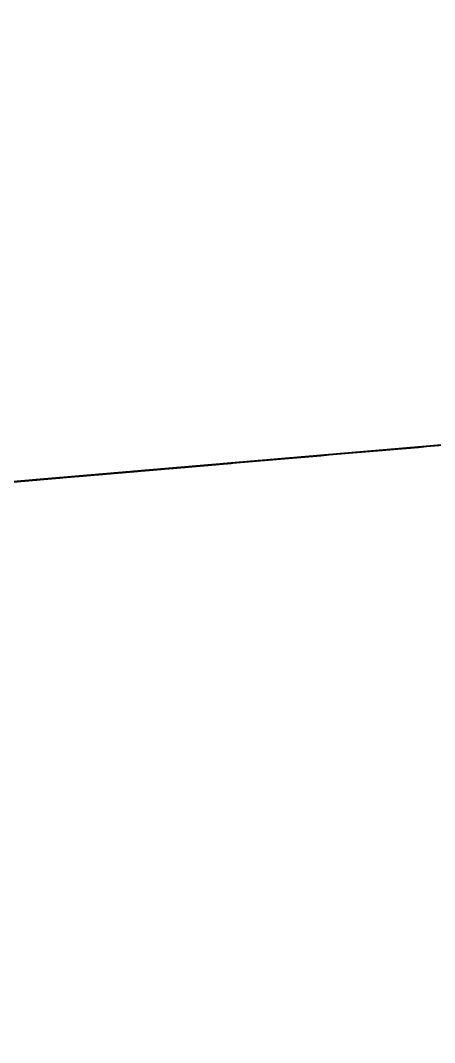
# Model space of a CAD drawing. Header units: millimetres. Extents: x 235072 to 246269, y 20126 to 21085.
# Drawn here: x 236694.2 to 236796.6, y 20126.5 to 20379.3 of the extents above; entities that cross this region are included whole.
import ezdxf

# ---------------------------------------------------------------- set-up
doc = ezdxf.new("R2010")
doc.units = ezdxf.units.MM
doc.header["$MEASUREMENT"] = 0
doc.linetypes.add('CENTER2', pattern=[1.125, 0.75, -0.125, 0.125, -0.125])
doc.linetypes.add('HIDDEN2', pattern=[0.1875, 0.125, -0.0625])
for name, color, linetype in [('Section 2-150-SL-B4-249', 85, 'Continuous'), ('Section 2-50-PES-D1-243', 4, 'Continuous'), ('Section 2-A-FLOR', 192, 'Continuous'), ('Section 2-CENTER', 1, 'CENTER2'), ('Section 2-HIDDEN', 7, 'HIDDEN2'), ('Section 2-MONO BEAM', 6, 'Continuous'), ('Section 2-RE', 5, 'Continuous'), ('Section 2-S-BEAM', 12, 'Continuous')]:
    doc.layers.add(name, color=color, linetype=linetype)
doc.layers.add('Section 2-UCD756', color=7, linetype='Continuous', true_color=0xe7f0ff)

# ---------------------------------------------------------------- blocks, each defined once
blk = doc.blocks.new('*U33')
at = {"layer": 'Section 2-S-BEAM', "color": 0, "linetype": 'ByBlock', "lineweight": -2}
for p, q in [((236637.36, 20260.53, 24789), (240300.5, 20574.16, 24789)), ((236744.53, 20269.7, 24798.6), (237861.69, 20365.35, 24798.6)), ((236680.76, 20264.24, 24986.4), (236796.55, 20274.16, 24986.4)), ((236771.73, 20272.03, 24996), (236784.02, 20273.08, 24996)), ((236744.53, 20269.7, 24996), (236755.44, 20270.64, 24996))]:
    blk.add_line(p, q, dxfattribs=at)
blk = doc.blocks.new('*U34')
at = {"layer": 'Section 2-A-FLOR', "color": 0, "linetype": 'ByBlock', "lineweight": -2}
for p, q in [((240177.09, 20563.59, 21920.52), (235071.94, 20126.5, 21920.51)), ((235968.02, 20203.22, 21700), (240177.09, 20563.59, 21700)), ((235071.94, 20126.5, 21994.09), (237973.57, 20374.93, 21994.09))]:
    blk.add_line(p, q, dxfattribs=at)
blk = doc.blocks.new('*U35')
at = {"layer": 'Section 2-MONO BEAM', "color": 0, "linetype": 'ByBlock', "lineweight": -2}
for p, q in [((236691.14, 20265.13, 24634.26), (237345.83, 20321.18, 24634.26)), ((236691.14, 20265.13, 24624.66), (237345.83, 20321.18, 24624.66))]:
    blk.add_line(p, q, dxfattribs=at)
blk = doc.blocks.new('*U37')
at = {"layer": 'Section 2-A-FLOR', "color": 0, "linetype": 'ByBlock', "lineweight": -2}
for p, q in [((242793.05, 20787.57, 21625), (235968.02, 20203.22, 21625)), ((242793.05, 20787.57, 21700), (235968.02, 20203.22, 21700))]:
    blk.add_line(p, q, dxfattribs=at)
blk = doc.blocks.new('*U48')
at = {"layer": 'Section 2-UCD756', "color": 0, "linetype": 'ByBlock', "lineweight": -2}
for p, q in [((236482.76, 20247.29, 26489.28), (236731.85, 20268.62, 26489.28)), ((236482.76, 20247.29, 26507.28), (236731.85, 20268.62, 26507.28)), ((236482.76, 20247.29, 26480.68), (236731.85, 20268.62, 26480.68)), ((236482.76, 20247.29, 26463.28), (236731.85, 20268.62, 26463.28)), ((236482.76, 20247.29, 26357.28), (236731.85, 20268.62, 26357.28)), ((236732.86, 20268.7, 26767.28), (236562.93, 20254.15, 26767.28)), ((236703.96, 20266.23, 26489.28), (236703.96, 20266.23, 26480.68)), ((236731.85, 20268.62, 26507.28), (236731.85, 20268.62, 26489.28)), ((236731.85, 20268.62, 26480.68), (236731.85, 20268.62, 26463.28)), ((236731.85, 20268.62, 26357.28), (236731.85, 20268.62, 26339.28))]:
    blk.add_line(p, q, dxfattribs=at)
at = {"layer": 'Section 2-UCD756', "color": 0, "linetype": 'ByBlock', "lineweight": -2, "extrusion": (0.085306, -0.996355, 0)}
blk.add_arc((237662.95, 26515.28), 120, 90, 179.999, dxfattribs=at)
at = {"layer": 'Section 2-UCD756', "color": 0, "linetype": 'ByBlock', "lineweight": -2, "extrusion": (-0.085306, 0.996355, -2.71341e-29)}
blk.add_arc((-237662.95, 26515.28), 260, 75.7518, 90, dxfattribs=at)
at = {"layer": 'Section 2-UCD756', "color": 0, "linetype": 'ByBlock', "lineweight": -2, "extrusion": (-0.085306, 0.996355, 4.13026e-30)}
blk.add_arc((-237505.89, 26410.28), 58.21, 132.3292, 226.5356, dxfattribs=at)
at = {"layer": 'Section 2-UCD756', "color": 0, "linetype": 'ByBlock', "lineweight": -2}
blk.add_open_spline([(236732.86, 20268.7, 26767.28), (236732.86, 20268.7, 26767.28), (236732.8, 20268.7, 26767.25), (236732.37, 20268.66, 26767.06), (236731.65, 20268.6, 26766.72), (236729.09, 20268.38, 26765.53), (236726.81, 20268.19, 26764.45), (236719.41, 20267.55, 26760.84), (236712.35, 20266.95, 26757.26), (236698.8, 20265.79, 26750.08), (236693.54, 20265.34, 26747.24), (236684.31, 20264.55, 26742.2), (236680.27, 20264.2, 26739.99), (236672.42, 20263.53, 26735.66), (236668.56, 20263.2, 26733.52), (236660.21, 20262.48, 26728.88), (236655.65, 20262.09, 26726.34), (236644.83, 20261.17, 26720.26), (236639.16, 20260.68, 26717.05), (236630.99, 20259.98, 26712.39), (236628.16, 20259.74, 26710.76), (236624.62, 20259.44, 26708.72), (236623.4, 20259.33, 26708.02), (236621.97, 20259.21, 26707.18), (236621.61, 20259.18, 26706.98), (236621.61, 20259.18, 26706.98)], degree=3, knots=[-11.677452, -11.677452, -11.677452, -11.677452, -11.465016, -11.465016, -10.887831, -10.887831, -9.943093, -9.943093, -7.947131, -7.947131, -6.751406, -6.751406, -5.84299, -5.84299, -4.97845, -4.97845, -3.956483, -3.956483, -2.478715, -2.478715, -1.36414, -1.36414, -0.607763, -0.607763, 0, 0, 0, 0], dxfattribs=at)
blk = doc.blocks.new('*U49')
at = {"layer": 'Section 2-150-SL-B4-249', "color": 0, "linetype": 'ByBlock', "lineweight": -2}
for p, q in [((236731.45, 20268.58, 24154.38), (236828.14, 20276.86, 24155.73)), ((236739.04, 20269.23, 24176.89), (236710.74, 20266.81, 24160.11)), ((236746.9, 20269.91, 24163.54), (236719.39, 20267.55, 24147.23)), ((236697.08, 20265.64, 24152.34), (236704.21, 20266.25, 24144.21)), ((236703.66, 20266.2, 24390.53), (236698.52, 20265.76, 24395.34)), ((236708.78, 20266.64, 24366.51), (236698.78, 20265.79, 24372.75)), ((236699.9, 20265.88, 24392.64), (236703.66, 20266.2, 24390.53)), ((236700.64, 20265.94, 24378.11), (236703.66, 20266.2, 24390.53)), ((236709.72, 20266.72, 24147.5), (236701.88, 20266.05, 24156.44)), ((236707.37, 20266.52, 24159.95), (236702.61, 20266.11, 24157.1)), ((236705.06, 20266.32, 24133.4), (236703.43, 20266.18, 24133.09)), ((236704.13, 20266.24, 24389.79), (236703.56, 20266.19, 24390.1)), ((236704.21, 20266.25, 24144.21), (236709.72, 20266.72, 24147.5)), ((236704.21, 20266.25, 24144.21), (236705.06, 20266.32, 24133.4)), ((236705.06, 20266.32, 24133.4), (236710.56, 20266.79, 24136.69)), ((236705.98, 20266.4, 24365.21), (236706.99, 20266.49, 24365.74)), ((236716.94, 20267.34, 24379.68), (236707.26, 20266.51, 24385.72)), ((236710.56, 20266.79, 24136.69), (236709.72, 20266.72, 24147.5)), ((236713.29, 20267.03, 24141.84), (236710.34, 20266.77, 24140.07)), ((236713.21, 20267.02, 24148.54), (236714.35, 20267.12, 24149.22)), ((236713.21, 20267.02, 24148.48), (236713.21, 20267.02, 24148.34)), ((236713.22, 20267.02, 24142.54), (236713.22, 20267.02, 24142.21)), ((236715.03, 20267.18, 24149.63), (236716.16, 20267.27, 24150.31)), ((236719.39, 20267.55, 24148.49), (236719.4, 20267.55, 24142.23)), ((236696.88, 20265.62, 24380.22), (236693.52, 20265.34, 24378.69)), ((236694.42, 20265.41, 24375.27), (236700.64, 20265.94, 24378.11)), ((236696.88, 20265.62, 24380.22), (236700.64, 20265.94, 24378.11)), ((236698.17, 20265.73, 24385.55), (236696.88, 20265.62, 24380.22)), ((236697.85, 20265.71, 24396.97), (236697.89, 20265.71, 24396.98)), ((236698.98, 20265.8, 24393.5), (236699.9, 20265.88, 24392.64)), ((236699.9, 20265.88, 24392.64), (236699.06, 20265.81, 24389.2))]:
    blk.add_line(p, q, dxfattribs=at)
at = {"layer": 'Section 2-150-SL-B4-249', "color": 0, "linetype": 'ByBlock', "lineweight": -2, "extrusion": (0.085306, -0.996355, 1.51386e-21)}
blk.add_arc((237472.95, 24262.74), 142.5, 203.6474, 323.808, dxfattribs=at)
at = {"layer": 'Section 2-150-SL-B4-249', "color": 0, "linetype": 'ByBlock', "lineweight": -2, "extrusion": (0.085306, -0.996355, 1.54631e-21)}
blk.add_arc((237472.96, 24262.74), 142.5, 264.1753, 323.8081, dxfattribs=at)
at = {"layer": 'Section 2-150-SL-B4-249', "color": 0, "linetype": 'ByBlock', "lineweight": -2, "extrusion": (0.085306, -0.996355, 1.59502e-21)}
blk.add_arc((237472.95, 24262.74), 142.5, 36.1843, 77.7799, dxfattribs=at)
at = {"layer": 'Section 2-150-SL-B4-249', "color": 0, "linetype": 'ByBlock', "lineweight": -2, "extrusion": (0.085306, -0.996355, -1.85082e-23)}
blk.add_arc((237472.96, 24262.74), 142.5, 36.1844, 77.781, dxfattribs=at)
at = {"layer": 'Section 2-150-SL-B4-249', "color": 0, "linetype": 'ByBlock', "lineweight": -2, "extrusion": (-0.085306, 0.996355, -9.02056e-17)}
blk.add_ellipse((236742.97, 20269.57, 24170.21), major_axis=(-3.93, -0.34, 6.68), ratio=0.559857, start_param=0, end_param=1.186763, dxfattribs=at)
at = {"layer": 'Section 2-150-SL-B4-249', "color": 0, "linetype": 'ByBlock', "lineweight": -2, "extrusion": (-0.085306, 0.996355, 9.02056e-17)}
blk.add_ellipse((236742.97, 20269.57, 24170.21), major_axis=(-3.93, -0.34, 6.68), ratio=0.559857, start_param=0, end_param=1.186354, dxfattribs=at)
at = {"layer": 'Section 2-150-SL-B4-249', "color": 0, "linetype": 'ByBlock', "lineweight": -2, "extrusion": (-0.085306, 0.996355, -6.93889e-17)}
blk.add_ellipse((236742.97, 20269.57, 24170.21), major_axis=(-3.93, -0.34, 6.68), ratio=0.559857, start_param=0, end_param=0.796011, dxfattribs=at)
at = {"layer": 'Section 2-150-SL-B4-249', "color": 0, "linetype": 'ByBlock', "lineweight": -2, "extrusion": (-0.085306, 0.996355, 2.08167e-17)}
for start_param in [0.796011, 1.186763]:
    blk.add_ellipse((236742.97, 20269.57, 24170.21), major_axis=(-3.93, -0.34, 6.68), ratio=0.559857, start_param=start_param, end_param=3.141593, dxfattribs=at)
at = {"layer": 'Section 2-150-SL-B4-249', "color": 0, "linetype": 'ByBlock', "lineweight": -2, "extrusion": (-0.085306, 0.996355, 6.93889e-17)}
blk.add_ellipse((236742.97, 20269.57, 24170.21), major_axis=(-3.93, -0.34, 6.68), ratio=0.559857, start_param=1.186354, end_param=3.141593, dxfattribs=at)
at = {"layer": 'Section 2-150-SL-B4-249', "color": 0, "linetype": 'ByBlock', "lineweight": -2, "extrusion": (-0.085306, 0.996355, 4.85723e-17)}
blk.add_ellipse((236693.51, 20265.33, 24140.83), major_axis=(-7.32, -0.63, 12.32), ratio=0.558221, start_param=1.00126, end_param=3.141593, dxfattribs=at)
at = {"layer": 'Section 2-150-SL-B4-249', "color": 0, "linetype": 'ByBlock', "lineweight": -2, "extrusion": (-0.085306, 0.996355, -7.63278e-17)}
for start_param, end_param in [(0.80154, 2.804905), (0, 0.80154)]:
    blk.add_ellipse((236699.6, 20265.86, 24381.67), major_axis=(4.52, 0.39, 8.12), ratio=0.819176, start_param=start_param, end_param=end_param, dxfattribs=at)
at = {"layer": 'Section 2-150-SL-B4-249', "color": 0, "linetype": 'ByBlock', "lineweight": -2, "extrusion": (0.085306, -0.996355, -6.93889e-17)}
blk.add_ellipse((236705.59, 20266.37, 24148.06), major_axis=(-4.75, -0.41, 7.99), ratio=0.573622, start_param=3.132999, end_param=6.077747, dxfattribs=at)
at = {"layer": 'Section 2-150-SL-B4-249', "color": 0, "linetype": 'ByBlock', "lineweight": -2, "extrusion": (-0.085306, 0.996355, 9.71445e-17)}
blk.add_ellipse((236705.59, 20266.37, 24148.06), major_axis=(-3.93, -0.34, 6.68), ratio=0.559857, start_param=0.325357, end_param=0.796011, dxfattribs=at)
at = {"layer": 'Section 2-150-SL-B4-249', "color": 0, "linetype": 'ByBlock', "lineweight": -2, "extrusion": (0.085306, -0.996355, -5.55112e-17)}
blk.add_ellipse((236705.59, 20266.37, 24148.06), major_axis=(-3.36, -0.29, 5.66), ratio=0.558221, start_param=-1.570817, end_param=-0.479256, dxfattribs=at)
at = {"layer": 'Section 2-150-SL-B4-249', "color": 0, "linetype": 'ByBlock', "lineweight": -2, "extrusion": (-0.085306, 0.996355, -2.08167e-17)}
blk.add_ellipse((236705.59, 20266.37, 24148.06), major_axis=(-3.93, -0.34, 6.68), ratio=0.559857, start_param=0.796011, end_param=2.951553, dxfattribs=at)
at = {"layer": 'Section 2-150-SL-B4-249', "color": 0, "linetype": 'ByBlock', "lineweight": -2, "extrusion": (-0.085306, 0.996355, -2.77556e-17)}
for centre, major_axis, ratio, start_param, end_param in [((236710.58, 20266.8, 24358.88), (-3.59, -0.31, 6.86), 0.764043, -0.187526, 0), ((236710.58, 20266.8, 24358.88), (-3.59, -0.31, 6.86), 0.764043, -0.187526, 0), ((236712.86, 20266.99, 24373.09), (4.08, 0.35, 6.58), 0.828688, 0, 3.141593)]:
    blk.add_ellipse(centre, major_axis=major_axis, ratio=ratio, start_param=start_param, end_param=end_param, dxfattribs=at)
at = {"layer": 'Section 2-150-SL-B4-249', "color": 0, "linetype": 'ByBlock', "lineweight": -2, "extrusion": (-0.085306, 0.996355, 3.46945e-17)}
blk.add_ellipse((236710.58, 20266.8, 24358.88), major_axis=(-3.59, -0.31, 6.86), ratio=0.764043, start_param=-0.187526, end_param=0, dxfattribs=at)
at = {"layer": 'Section 2-150-SL-B4-249', "color": 0, "linetype": 'ByBlock', "lineweight": -2, "extrusion": (-0.085306, 0.996355, -6.245e-17)}
blk.add_ellipse((236710.58, 20266.8, 24358.88), major_axis=(-3.59, -0.31, 6.86), ratio=0.764043, start_param=-0.187526, end_param=0, dxfattribs=at)
at = {"layer": 'Section 2-150-SL-B4-249', "color": 0, "linetype": 'ByBlock', "lineweight": -2, "extrusion": (-0.085306, 0.996355, 2.77556e-17)}
blk.add_ellipse((236712.11, 20266.93, 24151.96), major_axis=(-4.75, -0.41, 7.99), ratio=0.573622, start_param=0, end_param=2.167233, dxfattribs=at)
at = {"layer": 'Section 2-150-SL-B4-249', "color": 0, "linetype": 'ByBlock', "lineweight": -2, "extrusion": (0.085306, -0.996355, -8.32667e-17)}
blk.add_ellipse((236705.59, 20266.37, 24148.06), major_axis=(-3.36, -0.29, 5.66), ratio=0.558221, start_param=4.193131, end_param=4.712369, dxfattribs=at)
at = {"layer": 'Section 2-150-SL-B4-249', "color": 0, "linetype": 'ByBlock', "lineweight": -2, "extrusion": (-0.085306, 0.996355, -8.32667e-17)}
blk.add_ellipse((236712.86, 20266.99, 24373.09), major_axis=(4.08, 0.35, 6.58), ratio=0.828688, start_param=0, end_param=3.141593, dxfattribs=at)
at = {"layer": 'Section 2-150-SL-B4-249', "color": 0, "linetype": 'ByBlock', "lineweight": -2, "extrusion": (-0.085306, 0.996355, -3.46945e-17)}
blk.add_ellipse((236712.86, 20266.99, 24373.09), major_axis=(4.08, 0.35, 6.58), ratio=0.828688, start_param=0, end_param=3.141593, dxfattribs=at)
at = {"layer": 'Section 2-150-SL-B4-249', "color": 0, "linetype": 'ByBlock', "lineweight": -2, "extrusion": (0.085306, -0.996355, -1.14302e-16)}
blk.add_ellipse((236716.3, 20267.29, 24148.48), major_axis=(3.09, 0.26, 0.01), ratio=0.58853, start_param=3.107068, end_param=7.071989, dxfattribs=at)
at = {"layer": 'Section 2-150-SL-B4-249', "color": 0, "linetype": 'ByBlock', "lineweight": -2, "extrusion": (-0.085306, 0.996355, -1.38859e-16)}
blk.add_ellipse((236716.31, 20267.29, 24142.22), major_axis=(-3.09, -0.26, -0.01), ratio=0.58853, start_param=3.141593, end_param=6.283185, dxfattribs=at)
at = {"layer": 'Section 2-150-SL-B4-249', "color": 0, "linetype": 'ByBlock', "lineweight": -2, "extrusion": (-0.085306, 0.996355, -1.34441e-16)}
blk.add_ellipse((236716.3, 20267.29, 24148.48), major_axis=(-2.32, -0.2, -0.01), ratio=0.58853, start_param=5.494382, end_param=6.854469, dxfattribs=at)
at = {"layer": 'Section 2-150-SL-B4-249', "color": 0, "linetype": 'ByBlock', "lineweight": -2, "extrusion": (-0.085306, 0.996355, 1.15739e-17)}
blk.add_ellipse((236716.3, 20267.29, 24148.48), major_axis=(-2.32, -0.2, -0.01), ratio=0.58853, start_param=0.992702, end_param=5.494382, dxfattribs=at)
at = {"layer": 'Section 2-150-SL-B4-249', "color": 0, "linetype": 'ByBlock', "lineweight": -2, "extrusion": (0.085306, -0.996355, 3.33636e-16)}
blk.add_ellipse((236716.3, 20267.29, 24148.48), major_axis=(3.09, 0.26, 0.01), ratio=0.58853, start_param=0.788804, end_param=1.612132, dxfattribs=at)
at = {"layer": 'Section 2-150-SL-B4-249', "color": 0, "linetype": 'ByBlock', "lineweight": -2, "extrusion": (-0.085306, 0.996355, -6.93889e-18)}
blk.add_ellipse((236686.7, 20264.75, 24388.9), major_axis=(6.97, 0.6, 12.52), ratio=0.829747, start_param=0, end_param=2.133975, dxfattribs=at)
at = {"layer": 'Section 2-150-SL-B4-249', "color": 0, "linetype": 'ByBlock', "lineweight": -2, "extrusion": (0.085306, -0.996355, 4.16334e-17)}
blk.add_ellipse((236694.96, 20265.46, 24384.27), major_axis=(4.52, 0.39, 8.12), ratio=0.819176, start_param=3.718659, end_param=4.243636, dxfattribs=at)
at = {"layer": 'Section 2-150-SL-B4-249', "color": 0, "linetype": 'ByBlock', "lineweight": -2, "extrusion": (0.085306, -0.996355, -6.245e-17)}
blk.add_ellipse((236696.81, 20265.62, 24142.8), major_axis=(-4.11, -0.35, 6.92), ratio=0.558221, start_param=4.126555, end_param=5.298223, dxfattribs=at)
at = {"layer": 'Section 2-150-SL-B4-249', "color": 0, "linetype": 'ByBlock', "lineweight": -2, "extrusion": (0.085306, -0.996355, 0)}
blk.add_ellipse((236698.97, 20265.8, 24394.08), major_axis=(-1.09, -0.09, 2.9), ratio=0.412048, start_param=4.368432, end_param=6.313396, dxfattribs=at)
at = {"layer": 'Section 2-150-SL-B4-249', "color": 0, "linetype": 'ByBlock', "lineweight": -2, "extrusion": (-0.085306, 0.996355, -7.28584e-17)}
blk.add_ellipse((236698.97, 20265.8, 24394.08), major_axis=(-0.81, -0.07, 2.18), ratio=0.412048, start_param=0.018916, end_param=1.79054, dxfattribs=at)
at = {"layer": 'Section 2-150-SL-B4-249', "color": 0, "linetype": 'ByBlock', "lineweight": -2, "extrusion": (0.085306, -0.996355, 4.85723e-17)}
blk.add_ellipse((236694.96, 20265.46, 24384.27), major_axis=(4.52, 0.39, 8.12), ratio=0.819176, start_param=4.593176, end_param=5.481645, dxfattribs=at)
at = {"layer": 'Section 2-150-SL-B4-249', "color": 0, "linetype": 'ByBlock', "lineweight": -2, "extrusion": (0.085306, -0.996355, 2.77556e-17)}
blk.add_ellipse((236694.96, 20265.46, 24384.27), major_axis=(4.52, 0.39, 8.12), ratio=0.819176, start_param=-0.80154, end_param=-0.799191, dxfattribs=at)
at = {"layer": 'Section 2-150-SL-B4-249', "color": 0, "linetype": 'ByBlock', "lineweight": -2}
for points, knots in [([(236715.08, 20267.18, 24355.51), (236718.2, 20267.45, 24355.25), (236721.28, 20267.71, 24354.68), (236728.7, 20268.35, 24352.5), (236732.93, 20268.71, 24350.54), (236737.33, 20269.09, 24347.63), (236737.87, 20269.13, 24347.25), (236738.41, 20269.18, 24346.87)], [6.3652442, 6.3652442, 6.3652442, 6.3652442, 6.5674546, 6.5674546, 6.8656558, 6.8656558, 6.9084015, 6.9084015, 6.9084015, 6.9084015]), ([(236761.2, 20271.13, 24178.59), (236761.08, 20271.12, 24178.38), (236760.96, 20271.11, 24178.17), (236759.11, 20270.95, 24174.96), (236757.06, 20270.77, 24172.2), (236752.38, 20270.37, 24167.33), (236749.75, 20270.15, 24165.22), (236746.9, 20269.91, 24163.54)], [2.2049456, 2.2049456, 2.2049456, 2.2049456, 2.2219399, 2.2219399, 2.4639661, 2.4639661, 2.7059923, 2.7059923, 2.7059923, 2.7059923]), ([(236710.11, 20266.76, 24365.46), (236710.11, 20266.76, 24365.46), (236710.11, 20266.76, 24365.46), (236710.09, 20266.75, 24365.49), (236709.82, 20266.73, 24365.81), (236709.08, 20266.67, 24366.32), (236708.94, 20266.66, 24366.41), (236708.78, 20266.64, 24366.51)], [6.4479303, 6.4479303, 6.4479303, 6.4479303, 6.4557286, 6.4557286, 6.6554305, 6.6554305, 6.6984666, 6.6984666, 6.6984666, 6.6984666]), ([(236713.22, 20267.02, 24142.54), (236713.22, 20267.02, 24142.68), (236713.24, 20267.02, 24142.85), (236713.28, 20267.03, 24143.29), (236713.3, 20267.03, 24143.58), (236713.34, 20267.03, 24144.22), (236713.35, 20267.03, 24144.57), (236713.35, 20267.03, 24144.92), (236713.35, 20267.03, 24145.27), (236713.33, 20267.03, 24145.65), (236713.29, 20267.03, 24146.46), (236713.27, 20267.03, 24146.88), (236713.22, 20267.02, 24147.65), (236713.21, 20267.02, 24148), (236713.21, 20267.02, 24148.34)], [-2.350352, -2.350352, -2.350352, -2.350352, -1.684853, -1.684853, -0.842427, -0.842427, 0, 0, 0, 0.842427, 0.842427, 1.684853, 1.684853, 2.350352, 2.350352, 2.350352, 2.350352]), ([(236714.35, 20267.12, 24149.22), (236714.28, 20267.11, 24149.11), (236714.22, 20267.11, 24148.98), (236714.13, 20267.1, 24148.7), (236714.1, 20267.1, 24148.56), (236714.06, 20267.09, 24148.33), (236714.05, 20267.09, 24148.25), (236714.04, 20267.09, 24148.17)], [-2.6811368, -2.6811368, -2.6811368, -2.6811368, -2.4212952, -2.4212952, -2.1186333, -2.1186333, -1.9629827, -1.9629827, -1.9629827, -1.9629827]), ([(236716.5, 20267.3, 24147.12), (236716.49, 20267.3, 24147.28), (236716.47, 20267.3, 24147.43), (236716.4, 20267.29, 24147.86), (236716.33, 20267.29, 24148.12), (236716.14, 20267.27, 24148.62), (236716.02, 20267.26, 24148.85), (236715.8, 20267.24, 24149.16), (236715.72, 20267.24, 24149.25), (236715.54, 20267.22, 24149.42), (236715.44, 20267.21, 24149.49), (236715.24, 20267.19, 24149.59), (236715.14, 20267.19, 24149.62), (236715.03, 20267.18, 24149.63)], [6.236175, 6.236175, 6.236175, 6.236175, 6.597522, 6.597522, 7.202846, 7.202846, 7.80817, 7.80817, 8.110832, 8.110832, 8.413494, 8.413494, 8.673335, 8.673335, 8.673335, 8.673335]), ([(236718.86, 20267.5, 24355.04), (236719.16, 20267.53, 24355.28), (236719.46, 20267.56, 24355.52), (236721.41, 20267.72, 24357.24), (236722.9, 20267.85, 24358.98), (236724.88, 20268.02, 24363.16), (236725.39, 20268.06, 24365.56), (236725, 20268.03, 24369.8), (236724.39, 20267.98, 24371.61), (236722.44, 20267.81, 24375.07), (236721.02, 20267.69, 24376.6), (236718.66, 20267.49, 24378.54), (236717.82, 20267.42, 24379.13), (236716.94, 20267.34, 24379.68)], [5.7775183, 5.7775183, 5.7775183, 5.7775183, 5.8157011, 5.8157011, 6.0363925, 6.0363925, 6.2348596, 6.2348596, 6.3946676, 6.3946676, 6.5958665, 6.5958665, 6.6984666, 6.6984666, 6.6984666, 6.6984666]), ([(236700.82, 20265.96, 24128.51), (236698.53, 20265.76, 24127.14), (236696.01, 20265.55, 24126.16), (236690.77, 20265.1, 24125.04), (236688.06, 20264.87, 24124.93), (236682.62, 20264.4, 24125.52), (236679.9, 20264.17, 24126.29), (236674.8, 20263.73, 24128.56), (236672.43, 20263.53, 24130.08), (236669.55, 20263.28, 24132.54), (236668.81, 20263.22, 24133.23), (236668.11, 20263.16, 24133.96)], [2.682298, 2.682298, 2.682298, 2.682298, 2.957608, 2.957608, 3.241351, 3.241351, 3.54742, 3.54742, 3.86158, 3.86158, 3.977117, 3.977117, 3.977117, 3.977117])]:
    blk.add_open_spline(points, degree=3, knots=knots, dxfattribs=at)
for points in [[(236741.49, 20269.44, 24178.59), (236740.7, 20269.37, 24177.95), (236739.88, 20269.3, 24177.38), (236739.04, 20269.23, 24176.89)], [(236706.99, 20266.49, 24365.74), (236707.59, 20266.54, 24366.06), (236708.12, 20266.58, 24366.37), (236708.54, 20266.62, 24366.66)]]:
    blk.add_open_spline(points, degree=3, dxfattribs=at)
blk = doc.blocks.new('*U50')
at = {"layer": 'Section 2-150-SL-B4-249', "color": 0, "linetype": 'ByBlock', "lineweight": -2}
for p, q in [((236467.82, 20246.01, 26317.28), (236746.8, 20269.9, 26317.28)), ((236746.8, 20269.9, 26339.28), (236467.82, 20246.01, 26339.28)), ((236746.8, 20269.9, 26305.28), (236467.82, 20246.01, 26305.28)), ((236467.82, 20246.01, 26283.28), (236746.8, 20269.9, 26283.28)), ((236746.8, 20269.9, 26317.28), (236746.8, 20269.9, 26339.28)), ((236746.8, 20269.9, 26283.28), (236746.8, 20269.9, 26305.28)), ((236721.78, 20267.75, 26306.28), (236691, 20265.12, 26306.28)), ((236721.78, 20267.75, 26316.28), (236691, 20265.12, 26316.28)), ((236711.33, 20266.86, 26314.88), (236691, 20265.12, 26314.88)), ((236691, 20265.12, 26307.68), (236711.33, 20266.86, 26307.68)), ((236711.33, 20266.86, 26307.68), (236711.33, 20266.86, 26314.88))]:
    blk.add_line(p, q, dxfattribs=at)
at = {"layer": 'Section 2-150-SL-B4-249', "color": 0, "linetype": 'ByBlock', "lineweight": -2, "extrusion": (-0.085306, 0.996355, 1.91544e-28)}
blk.add_arc((-237472.95, 26311.28), 135, 132.4606, 168.0295, dxfattribs=at)
at = {"layer": 'Section 2-150-SL-B4-249', "color": 0, "linetype": 'ByBlock', "lineweight": -2, "extrusion": (-0.085306, 0.996355, 1.6222e-28)}
blk.add_arc((-237472.95, 26311.28), 135, 177.4527, 182.5473, dxfattribs=at)
at = {"layer": 'Section 2-150-SL-B4-249', "color": 0, "linetype": 'ByBlock', "lineweight": -2, "extrusion": (-0.085306, 0.996355, 5.61361e-29)}
blk.add_arc((-237472.95, 26311.28), 135, 200.8275, 231.4468, dxfattribs=at)
at = {"layer": 'Section 2-150-SL-B4-249', "color": 0, "linetype": 'ByBlock', "lineweight": -2, "extrusion": (0.085306, -0.996355, 0)}
for start, end in [(23.5782, 41.3173), (319.6798, 335.33), (357.0093, 358.0015), (1.9985, 2.9907)]:
    blk.add_arc((237472.95, 26311.28), 115, start, end, dxfattribs=at)
at = {"layer": 'Section 2-HIDDEN'}
for p, q in [((236725.87, 20268.11, 26306.28), (236721.78, 20267.75, 26306.28)), ((236725.87, 20268.11, 26316.28), (236721.78, 20267.75, 26316.28)), ((236725.87, 20268.11, 26316.28), (236725.87, 20268.11, 26306.28))]:
    blk.add_line(p, q, dxfattribs=at)
at = {"layer": 'Section 2-HIDDEN', "extrusion": (-0.085306, 0.996355, -1.37082e-28)}
blk.add_arc((-237472.95, 26311.28), 135, 182.5473, 200.8275, dxfattribs=at)
at = {"layer": 'Section 2-HIDDEN', "extrusion": (-0.085306, 0.996355, -1.39535e-29)}
blk.add_arc((-237472.95, 26311.28), 135, 168.0295, 177.4527, dxfattribs=at)
at = {"layer": 'Section 2-HIDDEN', "extrusion": (0.085306, -0.996355, 0)}
for start, end in [(335.33, 357.0093), (2.9907, 23.5782), (358.0015, 1.9985), (220.3202, 319.6798)]:
    blk.add_arc((237472.95, 26311.28), 115, start, end, dxfattribs=at)
at = {"layer": 'Section 2-HIDDEN', "extrusion": (-0.085306, 0.996355, 1.99586e-28)}
blk.add_arc((-237472.95, 26311.28), 135, 90, 132.4606, dxfattribs=at)
blk = doc.blocks.new('*U51')
at = {"layer": 'Section 2-150-SL-B4-249', "color": 0, "linetype": 'ByBlock', "lineweight": -2}
for p, q in [((236746.8, 20269.9, 26283.28), (236467.82, 20246.01, 26283.28)), ((236467.82, 20246.01, 26280.28), (236746.8, 20269.9, 26280.28)), ((236746.8, 20269.9, 26283.28), (236746.8, 20269.9, 26280.28))]:
    blk.add_line(p, q, dxfattribs=at)
blk = doc.blocks.new('*U52')
at = {"layer": 'Section 2-150-SL-B4-249', "color": 0, "linetype": 'ByBlock', "lineweight": -2}
for p, q in [((236746.29, 20269.85, 26280.28), (236467.82, 20246.01, 26280.28)), ((236467.82, 20246.01, 26263.28), (236746.29, 20269.85, 26263.28)), ((236746.8, 20269.9, 26280.28), (236746.29, 20269.85, 26280.28)), ((236746.29, 20269.85, 26263.28), (236746.8, 20269.9, 26263.28)), ((236746.8, 20269.9, 26280.28), (236746.8, 20269.9, 26263.28)), ((236691.15, 20265.13, 26215.28), (236698.97, 20265.8, 26263.28))]:
    blk.add_line(p, q, dxfattribs=at)
blk = doc.blocks.new('*U53')
at = {"layer": 'Section 2-150-SL-B4-249', "color": 0, "linetype": 'ByBlock', "lineweight": -2, "extrusion": (0.085306, -0.996355, 0)}
for start, end in [(270, 323.0597), (36.9403, 77.5583)]:
    blk.add_arc((237472.95, 24262.73), 140, start, end, dxfattribs=at)
at = {"layer": 'Section 2-HIDDEN', "extrusion": (0.085306, -0.996355, 0)}
for radius, start, end in [(140, 323.0597, 36.9403), (84.15, 270.9876, 111.0043)]:
    blk.add_arc((237472.95, 24262.73), radius, start, end, dxfattribs=at)
at = {"layer": 'Section 2-HIDDEN', "extrusion": (-0.085306, 0.996355, 1.97659e-29)}
blk.add_arc((-237472.95, 24262.73), 92, 113.8598, 246.1402, dxfattribs=at)
blk = doc.blocks.new('*U54')
at = {"layer": 'Section 2-CENTER'}
blk.add_line((236820.14, 20276.18, 24235.74), (236464.59, 20245.73, 24235.74), dxfattribs=at)
at = {"layer": 'Section 2-RE', "color": 0, "linetype": 'ByBlock', "lineweight": -2}
for p, q in [((236475.62, 20246.68, 24265.9), (236809.1, 20275.23, 24265.9)), ((236475.62, 20246.68, 24205.58), (236809.1, 20275.23, 24205.58))]:
    blk.add_line(p, q, dxfattribs=at)
blk = doc.blocks.new('*U56')
at = {"layer": 'Section 2-150-SL-B4-249', "color": 0, "linetype": 'ByBlock', "lineweight": -2}
for p, q in [((236835.08, 20277.45, 24346.87), (236607.31, 20257.95, 24346.87)), ((236607.31, 20257.95, 24178.59), (236835.08, 20277.45, 24178.59))]:
    blk.add_line(p, q, dxfattribs=at)
at = {"layer": 'Section 2-HIDDEN'}
blk.add_line((236835.08, 20277.45, 24262.73), (236607.31, 20257.95, 24262.73), dxfattribs=at)
blk = doc.blocks.new('*U67')
at = {"layer": 'Section 2-S-BEAM', "color": 0, "linetype": 'ByBlock', "lineweight": -2}
for p, q in [((236744.53, 20269.7, 24996), (236612.01, 20258.36, 24996)), ((236612.01, 20258.36, 24794.4), (236744.53, 20269.7, 24794.4)), ((236744.53, 20269.7, 24801.4), (236680.76, 20264.24, 24801.4)), ((236680.76, 20264.24, 24989), (236744.53, 20269.7, 24989)), ((236744.53, 20269.7, 24794.4), (236744.53, 20269.7, 24801.4)), ((236744.53, 20269.7, 24989), (236744.53, 20269.7, 24996)), ((236612.01, 20258.36, 24989), (236675.78, 20263.82, 24989)), ((236675.78, 20263.82, 24801.4), (236612.01, 20258.36, 24801.4)), ((236675.78, 20263.82, 24989), (236675.78, 20263.82, 24801.4)), ((236680.76, 20264.24, 24801.4), (236680.76, 20264.24, 24989)), ((236611.97, 20258.35, 24989), (236612.01, 20258.36, 24989)), ((236611.97, 20258.35, 24801.4), (236612.01, 20258.36, 24801.4)), ((236611.97, 20258.35, 24794.4), (236612.01, 20258.36, 24794.4)), ((236611.98, 20258.35, 24996), (236612.01, 20258.36, 24996)), ((236612.01, 20258.36, 24996), (236612.01, 20258.36, 24989)), ((236612.01, 20258.36, 24801.4), (236612.01, 20258.36, 24794.4))]:
    blk.add_line(p, q, dxfattribs=at)
blk = doc.blocks.new('*U68')
at = {"layer": 'Section 2-50-PES-D1-243', "color": 0, "linetype": 'ByBlock', "lineweight": -2}
for p, q in [((236771.73, 20272.03, 25056.77), (236783.61, 20273.05, 25056.77)), ((236771.73, 20272.03, 24996.45), (236783.61, 20273.05, 24996.45)), ((236664.25, 20262.83, 25056.77), (236755.44, 20270.64, 25056.77)), ((236664.25, 20262.83, 24996.45), (236755.44, 20270.64, 24996.45))]:
    blk.add_line(p, q, dxfattribs=at)
at = {"layer": 'Section 2-CENTER'}
blk.add_line((236755.44, 20270.64, 25026.61), (236664.25, 20262.83, 25026.61), dxfattribs=at)
at = {"layer": 'Section 2-HIDDEN'}
for p, q in [((236878.99, 20281.21, 25026.61), (236755.44, 20270.64, 25026.61)), ((236783.61, 20273.05, 25056.77), (236850.81, 20278.8, 25056.77)), ((236783.61, 20273.05, 24996.45), (236850.81, 20278.8, 24996.45)), ((236755.44, 20270.64, 25056.77), (236771.73, 20272.03, 25056.77)), ((236755.44, 20270.64, 24996.45), (236771.73, 20272.03, 24996.45))]:
    blk.add_line(p, q, dxfattribs=at)
blk = doc.blocks.new('*U69')
at = {"layer": 'Section 2-50-PES-D1-243', "color": 0, "linetype": 'ByBlock', "lineweight": -2}
for p, q in [((236862.69, 20279.82, 24996.45), (236850.81, 20278.8, 24996.45)), ((236862.69, 20279.82, 25056.77), (236850.81, 20278.8, 25056.77)), ((236862.69, 20279.82, 25059.52), (236878.99, 20281.21, 25059.52)), ((236862.69, 20279.82, 24993.71), (236878.99, 20281.21, 24993.71)), ((236862.69, 20279.82, 25059.52), (236862.69, 20279.82, 24993.71)), ((236878.99, 20281.21, 24993.71), (236878.99, 20281.21, 25059.52)), ((236850.81, 20278.8, 24996.45), (236850.81, 20278.8, 25056.77)), ((236771.73, 20272.03, 24993.71), (236755.44, 20270.64, 24993.71)), ((236771.73, 20272.03, 25059.52), (236755.44, 20270.64, 25059.52)), ((236783.61, 20273.05, 24996.45), (236771.73, 20272.03, 24996.45)), ((236783.61, 20273.05, 25056.77), (236771.73, 20272.03, 25056.77)), ((236771.73, 20272.03, 24993.71), (236771.73, 20272.03, 25059.52)), ((236783.61, 20273.05, 25056.77), (236783.61, 20273.05, 24996.45)), ((236755.44, 20270.64, 25059.52), (236755.44, 20270.64, 24993.71))]:
    blk.add_line(p, q, dxfattribs=at)
at = {"layer": 'Section 2-50-PES-D1-243', "color": 0, "linetype": 'ByBlock', "lineweight": -2, "extrusion": (-0.085306, 0.996355, 1.27907e-30)}
blk.add_arc((-237683.62, 25026.61), 45.24, 41.8103, 138.1897, dxfattribs=at)
at = {"layer": 'Section 2-50-PES-D1-243', "color": 0, "linetype": 'ByBlock', "lineweight": -2, "extrusion": (-0.085306, 0.996355, -6.05368e-30)}
blk.add_arc((-237683.62, 25026.61), 45.24, 221.8103, 318.1897, dxfattribs=at)
at = {"layer": 'Section 2-CENTER'}
blk.add_line((236867.95, 20280.27, 25026.61), (236766.47, 20271.58, 25026.61), dxfattribs=at)

msp = doc.modelspace()

# ---------------------------------------------------------------- block references
at = {"layer": 'Section 2-150-SL-B4-249'}
for name in ['*U49', '*U56', '*U53', '*U50', '*U51', '*U52']:
    msp.add_blockref(name, (0, 0), dxfattribs=at)
at = {"layer": 'Section 2-50-PES-D1-243'}
for name in ['*U68', '*U69']:
    msp.add_blockref(name, (0, 0), dxfattribs=at)
at = {"layer": 'Section 2-A-FLOR'}
for name in ['*U37', '*U34']:
    msp.add_blockref(name, (0, 0), dxfattribs=at)
at = {"layer": 'Section 2-MONO BEAM'}
msp.add_blockref('*U35', (0, 0), dxfattribs=at)
at = {"layer": 'Section 2-RE'}
msp.add_blockref('*U54', (0, 0), dxfattribs=at)
at = {"layer": 'Section 2-S-BEAM'}
for name in ['*U33', '*U67']:
    msp.add_blockref(name, (0, 0), dxfattribs=at)
at = {"layer": 'Section 2-UCD756'}
msp.add_blockref('*U48', (0, 0), dxfattribs=at)

doc.saveas('drawing.dxf')
